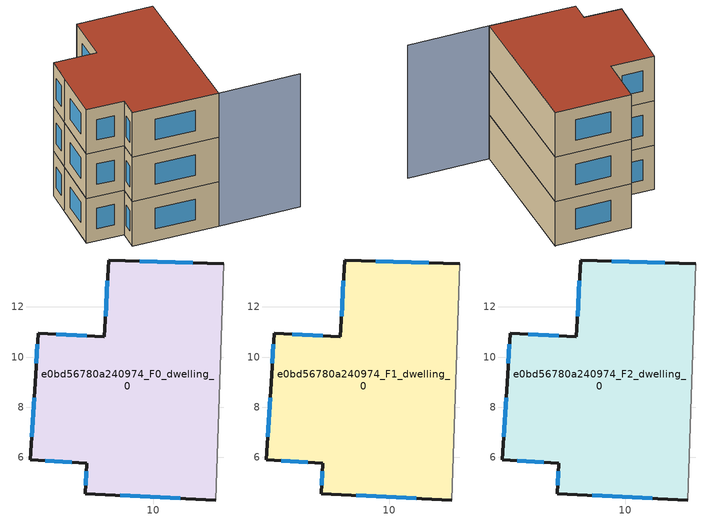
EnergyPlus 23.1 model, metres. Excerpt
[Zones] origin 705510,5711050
e0bd56780a240974_F0_dwelling_0
 floor ground (EU_floor_Construction): 12.82,13.71 12.5,4.3 7.29,4.56 7.36,5.77 5.1,5.91 5.32,9.3 5.42,10.95 8.06,10.81 8.22,13.87 z0
 wall outside (EU_wall_Construction): 12.82,13.71 8.22,13.87 8.06,10.81 5.42,10.95 5.32,9.3 5.1,5.91 7.36,5.77 7.29,4.56 12.5,4.3 z0:3
 wall adiabatic (EU_wall_Construction): 12.5,4.3 12.82,13.71 z0:3
 window (EU_Window_Construction): 5.39,10.51 5.34,9.74 / 7.35,10.85 6.13,10.91 / 8.18,13.05 8.11,11.64 / 11.58,13.75 9.47,13.83 / 8.69,4.49 11.09,4.37 / 7.34,5.45 7.31,4.89 / 5.71,5.87 6.75,5.81 / 5.26,8.38 5.16,6.82 z0.81:2.19
e0bd56780a240974_F1_dwelling_0
 floor to e0bd56780a240974_F0_dwelling_0 (EU_floor_Construction): 12.82,13.71 12.5,4.3 7.29,4.56 7.36,5.77 5.1,5.91 5.32,9.3 5.42,10.95 8.06,10.81 8.22,13.87 z3
 wall outside (EU_wall_Construction): 12.82,13.71 8.22,13.87 8.06,10.81 5.42,10.95 5.32,9.3 5.1,5.91 7.36,5.77 7.29,4.56 12.5,4.3 z3:6
 wall adiabatic (EU_wall_Construction): 12.5,4.3 12.82,13.71 z3:6
 window (EU_Window_Construction): 5.39,10.51 5.34,9.74 / 7.35,10.85 6.13,10.91 / 8.18,13.05 8.11,11.64 / 11.58,13.75 9.47,13.83 / 8.69,4.49 11.09,4.37 / 7.34,5.45 7.31,4.89 / 5.71,5.87 6.75,5.81 / 5.26,8.38 5.16,6.82 z3.81:5.19
e0bd56780a240974_F2_dwelling_0
 floor to e0bd56780a240974_F1_dwelling_0 (EU_floor_Construction): 12.82,13.71 12.5,4.3 7.29,4.56 7.36,5.77 5.1,5.91 5.32,9.3 5.42,10.95 8.06,10.81 8.22,13.87 z6
 wall outside (EU_wall_Construction): 12.82,13.71 8.22,13.87 8.06,10.81 5.42,10.95 5.32,9.3 5.1,5.91 7.36,5.77 7.29,4.56 12.5,4.3 z6:9
 wall adiabatic (EU_wall_Construction): 12.5,4.3 12.82,13.71 z6:9
 window (EU_Window_Construction): 5.39,10.51 5.34,9.74 / 7.35,10.85 6.13,10.91 / 8.18,13.05 8.11,11.64 / 11.58,13.75 9.47,13.83 / 8.69,4.49 11.09,4.37 / 7.34,5.45 7.31,4.89 / 5.71,5.87 6.75,5.81 / 5.26,8.38 5.16,6.82 z6.81:8.19
 roof outside (EU_roof_Construction): 12.5,4.3 12.82,13.71 8.22,13.87 8.06,10.81 5.42,10.95 5.32,9.3 5.1,5.91 7.36,5.77 7.29,4.56 z9
shading: 17.47,4.12 12.5,4.29 / 12.5,4.29 12.82,13.72 z0:9
[Building]
EU S2 Campaign: North Axis=0; Terrain=City; Solar Distribution=FullExterior
[Site:Location]
London: Latitude=51.5; Longitude=-0.5; Time Zone=0; Elevation=25
[SizingPeriod:WeatherFileDays]
AnnualSizingPeriod: Begin Month=1; Begin Day of Month=1; End Month=12; End Day of Month=31; Day of Week for Start Day=Monday; Use Weather File Daylight Saving Period=No; Use Weather File Rain and Snow Indicators=No
[MATERIAL]
EU_InternalMass_Material: Roughness=MediumRough; Thickness=0.1; Conductivity=1; Density=1800; Specific Heat=900; Thermal Absorptance=0.9; Solar Absorptance=0.7; Visible Absorptance=0.7
[MATERIAL:NOMASS] Roughness=MediumRough; Thermal Absorptance=0.9; Solar Absorptance=0.7; Visible Absorptance=0.7
Name | Thermal Resistance
EU_wall_NoMass | 0.555556
EU_roof_NoMass | 0.510204
EU_floor_NoMass | 1.68919
[WINDOWMATERIAL:SIMPLEGLAZINGSYSTEM]
EU_Window_SimpleGlazing: UFactor=3.96; Solar Heat Gain Coefficient=0.85; Visible Transmittance=0.85
[CONSTRUCTION]
EU_wall_Construction: EU_wall_NoMass
EU_roof_Construction: EU_roof_NoMass
EU_floor_Construction: EU_floor_NoMass
EU_Window_Construction: EU_Window_SimpleGlazing
EU_InternalMass_Construction: EU_InternalMass_Material
[ZONE] Type=1; Multiplier=1; Ceiling Height=autocalculate; Floor Area=autocalculate; Part of Total Floor Area=Yes
Name | Volume
e0bd56780a240974_F0_dwelling_0 | 174.1
e0bd56780a240974_F1_dwelling_0; e0bd56780a240974_F2_dwelling_0 | 174.102
[INTERNALMASS] Construction=EU_InternalMass_Construction; Surface Area=58.0334
Name | Zone or ZoneList
e0bd56780a240974_F0_dwelling_0_EU_InternalMass | e0bd56780a240974_F0_dwelling_0
e0bd56780a240974_F1_dwelling_0_EU_InternalMass | e0bd56780a240974_F1_dwelling_0
e0bd56780a240974_F2_dwelling_0_EU_InternalMass | e0bd56780a240974_F2_dwelling_0
[OTHEREQUIPMENT] Fuel Type=Electricity; Design Level Calculation Method=Watts/Area; Power per Zone Floor Area=1; Fraction Latent=0; Fraction Radiant=0; Fraction Lost=0; Carbon Dioxide Generation Rate=0; EndUse Subcategory=EU_Step8_InternalGains
Name | Zone or ZoneList or Space or SpaceList | Schedule
EU_Step8_InternalGain_e0bd56780a240974_F0_dwelling_0_f000 | e0bd56780a240974_F0_dwelling_0 | EU_Step8_GainSchedule_e0bd56780a240974_F0_dwelling_0_f000
EU_Step8_InternalGain_e0bd56780a240974_F1_dwelling_0_f000 | e0bd56780a240974_F1_dwelling_0 | EU_Step8_GainSchedule_e0bd56780a240974_F1_dwelling_0_f000
EU_Step8_InternalGain_e0bd56780a240974_F2_dwelling_0_f000 | e0bd56780a240974_F2_dwelling_0 | EU_Step8_GainSchedule_e0bd56780a240974_F2_dwelling_0_f000
[ZONEVENTILATION:DESIGNFLOWRATE] Schedule=EU_AlwaysOn; Design Flow Rate Calculation Method=AirChanges/Hour; Air Changes per Hour=0.48; Ventilation Type=Natural; Fan Pressure Rise=0; Fan Total Efficiency=1; Constant Term Coefficient=1; Temperature Term Coefficient=0; Velocity Term Coefficient=0; Velocity Squared Term Coefficient=0; Minimum Indoor Temperature=-100; Maximum Indoor Temperature=100; Delta Temperature=-100; Minimum Outdoor Temperature=-100; Maximum Outdoor Temperature=100; Maximum Wind Speed=40
Name | Zone or ZoneList or Space or SpaceList
EU_ConstantAir_e0bd56780a240974_F0_dwelling_0 | e0bd56780a240974_F0_dwelling_0
EU_ConstantAir_e0bd56780a240974_F1_dwelling_0 | e0bd56780a240974_F1_dwelling_0
EU_ConstantAir_e0bd56780a240974_F2_dwelling_0 | e0bd56780a240974_F2_dwelling_0
[HVACTEMPLATE:THERMOSTAT] Constant Heating Setpoint=20; Constant Cooling Setpoint=50
EU_HeatOnly_e0bd56780a240974_F0_dwelling_0; EU_HeatOnly_e0bd56780a240974_F1_dwelling_0; EU_HeatOnly_e0bd56780a240974_F2_dwelling_0
[HVACTEMPLATE:ZONE:IDEALLOADSAIRSYSTEM] System Availability Schedule=EU_AlwaysOn; Maximum Heating Supply Air Temperature=50; Minimum Cooling Supply Air Temperature=13; Maximum Heating Supply Air Humidity Ratio=0.0156; Minimum Cooling Supply Air Humidity Ratio=0.0077; Heating Limit=NoLimit; Cooling Limit=NoLimit; Heating Availability Schedule=EU_AlwaysOn; Cooling Availability Schedule=EU_CoolingOff; Dehumidification Control Type=ConstantSensibleHeatRatio; Cooling Sensible Heat Ratio=0.7; Dehumidification Setpoint=60; Humidification Control Type=None; Humidification Setpoint=30; Outdoor Air Method=None; Outdoor Air Flow Rate per Person=0.00944; Outdoor Air Flow Rate per Zone Floor Area=0; Outdoor Air Flow Rate per Zone=0; Demand Controlled Ventilation Type=None; Outdoor Air Economizer Type=NoEconomizer; Heat Recovery Type=None; Sensible Heat Recovery Effectiveness=0.7; Latent Heat Recovery Effectiveness=0.65
Name | Template Thermostat
e0bd56780a240974_F0_dwelling_0 | EU_HeatOnly_e0bd56780a240974_F0_dwelling_0
e0bd56780a240974_F1_dwelling_0 | EU_HeatOnly_e0bd56780a240974_F1_dwelling_0
e0bd56780a240974_F2_dwelling_0 | EU_HeatOnly_e0bd56780a240974_F2_dwelling_0
[SIZING:ZONE] Zone Cooling Design Supply Air Temperature Input Method=SupplyAirTemperature; Zone Cooling Design Supply Air Temperature=13; Zone Heating Design Supply Air Temperature Input Method=SupplyAirTemperature; Zone Heating Design Supply Air Temperature=50; Zone Cooling Design Supply Air Humidity Ratio=0.008; Zone Heating Design Supply Air Humidity Ratio=0.008; Cooling Design Air Flow Method=DesignDay; Cooling Design Air Flow Rate=0; Cooling Minimum Air Flow per Zone Floor Area=0.000762; Cooling Minimum Air Flow=0; Cooling Minimum Air Flow Fraction=0.2; Heating Design Air Flow Method=DesignDay; Heating Design Air Flow Rate=0; Heating Maximum Air Flow per Zone Floor Area=0.002032; Heating Maximum Air Flow=0.141576; Heating Maximum Air Flow Fraction=0.3; Account for Dedicated Outdoor Air System=No; Dedicated Outdoor Air System Control Strategy=NeutralSupplyAir; Dedicated Outdoor Air Low Setpoint Temperature for Design=autosize; Dedicated Outdoor Air High Setpoint Temperature for Design=autosize; Zone Load Sizing Method=Sensible Load Only No Latent Load; Zone Latent Cooling Design Supply Air Humidity Ratio Input Method=HumidityRatioDifference; Zone Cooling Design Supply Air Humidity Ratio Difference=0.005; Zone Latent Heating Design Supply Air Humidity Ratio Input Method=HumidityRatioDifference; Zone Humidification Design Supply Air Humidity Ratio Difference=0.005
e0bd56780a240974_F0_dwelling_0; e0bd56780a240974_F1_dwelling_0; e0bd56780a240974_F2_dwelling_0
[SCHEDULE:CONSTANT]
Name | Hourly Value
EU_AlwaysOn | 1
EU_CoolingOff | 0
[SCHEDULE:FILE] Column Number=1; Rows to Skip at Top=0; Number of Hours of Data=8760; Column Separator=Comma; Interpolate to Timestep=No; Minutes per Item=60; Adjust Schedule for Daylight Savings=Yes
Name | File
EU_Step8_GainSchedule_e0bd56780a240974_F0_dwelling_0_f000 | ../../schedules/e0bd56780a240974/e0bd56780a240974_F0_dwelling_0_f000_gain.csv
EU_Step8_GainSchedule_e0bd56780a240974_F1_dwelling_0_f000 | ../../schedules/e0bd56780a240974/e0bd56780a240974_F1_dwelling_0_f000_gain.csv
EU_Step8_GainSchedule_e0bd56780a240974_F2_dwelling_0_f000 | ../../schedules/e0bd56780a240974/e0bd56780a240974_F2_dwelling_0_f000_gain.csv
